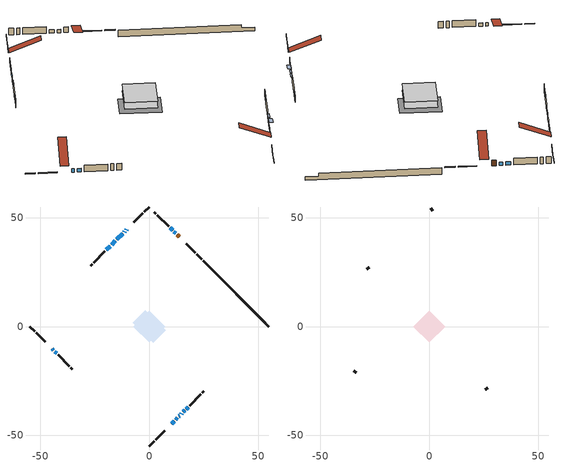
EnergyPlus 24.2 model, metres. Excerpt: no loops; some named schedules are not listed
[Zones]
conditioned space
 floor adiabatic (AdiabaticFloorConstruction): -7.35,0 0,7.35 7.35,0 0,-7.35 z0.77
 floor foundation (Slab1 construction): -7.54,1.73 -1.73,7.54 7.54,-1.73 1.73,-7.54 z-1.62
 wall outside (RimJoist1 construction): 0,-54.89 2.29,-52.6 / -54.89,0 -52.6,-2.29 / 0,54.89 -2.29,52.6 / 24.06,30.83 21.77,33.12 z0.77:1.07
 wall outside (RimJoist2 construction): 2.95,-51.95 7.07,-47.82 / -51.95,-2.95 -47.82,-7.07 / -2.95,51.95 -7.07,47.82 / 21.11,33.78 16.99,37.9 z0.77:1.07
 wall outside (AdiabaticWallConstruction 1): 13.77,41.12 12.78,42.11 z0.77:2.8
 wall outside (AdiabaticWallConstruction): -10.29,44.6 -10.58,44.31 / 10.29,-44.6 11.48,-43.41 / -44.6,-10.29 -44,-10.89 / 12.13,42.77 11.34,43.55 / 12.14,-42.76 12.92,-41.97 / 13.58,-41.31 13.98,-40.91 / -43.35,-11.54 -42.54,-12.35 / -11.24,43.66 -11.54,43.35 / 14.64,-40.25 15.03,-39.86 / 10.68,44.21 9.57,45.32 / -12.2,42.69 -14.85,40.04 / -15.51,39.39 -17.34,37.55 / -18,36.9 -19.72,35.18 z0.77:1.99; 15.69,-39.2 16.34,-38.55 z0.77:1.89; 16.99,-37.9 17.86,-37.03 z0.77:1.84
 wall outside (Wall1 construction): 18.51,-36.38 23.73,-31.16 / -41.88,-13.01 -36.67,-18.23 / -20.37,34.52 -25.59,29.3 / 8.91,45.98 3.69,51.2 z0.77:3.21
 wall outside (Wall2 construction): 24.39,-30.5 25.09,-29.8 / -36.01,-18.88 -35.31,-19.58 / -26.25,28.65 -26.95,27.95 / 3.04,51.85 2.34,52.56 z0.77:3.21
 wall foundation (FoundationWall1 construction): 24.72,30.17,-1.62 24.72,30.17,0.77 51.87,3.02,0.77 51.87,3.02,-0.35 54.89,0,-0.35 54.89,0,-1.62
 window (WindowConstruction 8): -10.29,44.6 -10.58,44.31 z0.77:1.99
 window (WindowConstruction 6): 10.29,-44.6 11.48,-43.41 z0.77:1.99
 window (WindowConstruction 7): -44.6,-10.29 -44.01,-10.89 z0.77:1.99
 window (WindowConstruction 11): 12.13,42.77 11.34,43.55 z0.77:1.99
 window (WindowConstruction 12): 12.14,-42.76 12.92,-41.97 z0.77:1.99
 window (WindowConstruction 13): 13.58,-41.31 13.98,-40.91 z0.77:1.99
 window (WindowConstruction 14): -43.35,-11.54 -42.54,-12.35 z0.77:1.99
 window (WindowConstruction 9): -11.24,43.65 -11.54,43.35 z0.77:1.99
 window (WindowConstruction 10): 14.64,-40.25 15.03,-39.86 z0.77:1.99
 window (WindowConstruction): 10.68,44.21 9.57,45.32 z0.77:1.99
 window (WindowConstruction 1): -12.2,42.69 -14.85,40.04 z0.77:1.99
 window (WindowConstruction 2): -15.51,39.39 -17.34,37.55 z0.77:1.99
 window (WindowConstruction 3): -18,36.9 -19.71,35.18 z0.77:1.99
 window (WindowConstruction 4): 15.69,-39.2 16.34,-38.55 z0.77:1.89
 window (WindowConstruction 5): 16.99,-37.9 17.86,-37.04 z0.77:1.84
 door (Door): 13.77,41.12 12.78,42.11 z0.77:2.8
 ceiling adiabatic (AdiabaticFloorConstruction): 0,-7.35 7.35,0 0,7.35 -7.35,0 z0.77
attic - vented
 floor to conditioned space (Floor1 construction Reversed): -7.34,0 0,7.34 7.34,0 0,-7.34 z3.21
 wall outside (Wall3 construction): 25.75,-29.15 26.77,-28.12 / -34.65,-20.24 -33.63,-21.26 / -27.6,27.29 -28.63,26.27 / 1.68,53.21 0.66,54.24 z0.77:3.21
 roof outside (Roof1 construction): 9.64,-45.26,3.21 2.58,-38.2,7.37 0.67,-40.11,7.37 7.73,-47.17,3.21; -45.26,-9.64,3.21 -38.2,-2.58,7.37 -40.11,-0.67,7.37 -47.17,-7.73,3.21; -9.64,45.26,3.21 -2.58,38.2,7.37 -0.67,40.11,7.37 -7.73,47.17,3.21; 14.42,40.47,3.21 7.37,33.41,7.37 9.28,31.5,7.37 16.34,38.56,3.21
shading: 15.57,-39.32 14.1,-40.79 14.96,-41.65 16.43,-40.18 z2.75; 16.55,-38.34 15.48,-39.41 15.81,-39.74 16.87,-38.67 z2.19; 18.07,-36.82 16.78,-38.11 17.11,-38.43 18.39,-37.15 z2.14
[Building]
Building 1: Terrain=Suburbs
[Site:Location]
Quebec Intl AP_QC: Latitude {deg}=46.8; Longitude {deg}=-71.38; Time Zone {hr}=-5; Elevation {m}=74; Keep Site Location Information=Yes
[Site:GroundTemperature:Shallow]
0.0108218, -2.24938, -2.43038, -1.3578, 2.94801, 7.23376, 10.9493, 13.303, 13.5029, 11.5886, 7.96783, 3.81355
[Site:WaterMainsTemperature]
Calculation Method=Schedule; Temperature Schedule=mains temperature schedule
[Material] Roughness=Rough; Thermal Absorptance=0.9
Name | Thickness {m} | Conductivity {W/m-K} | Density {kg/m3} | Specific Heat {J/kg-K} | Solar Absorptance | Visible Absorptance
asphalt or fiberglass shingles | 0.00635 | 0.162714 | 1121.4 | 1465.45 | 0.4 | 0.4
ceiling loosefill ins | 0.169333 | 0.0480833 | 16.02 | 1046.75 | 0.7 | 0.7
ceiling stud and cavity | 0.1397 | 0.327836 | 65.682 | 1177.47 | 0.7 | 0.7
concrete 4.0 in. | 0.1016 | 1.803125 | 2242.8 | 837.4 | 0.7 | 0.7
concrete 8.0 in. | 0.2032 | 1.803125 | 2242.8 | 837.4 | 0.7 | 0.7
door material | 0.04445 | 0.053851 | 512.64 | 1214.23 | 0.7 | 0.7
exterior vertical ins | 0.015124 | 0.029427 | 32.04 | 1214.23 | 0.7 | 0.7
floor covering | 0.0127 | 0.0433444 | 54.468 | 1339.84 | 0.6 | 0.6
floor rigid ins; wall rigid ins | 0.512978 | 0.029427 | 32.04 | 1214.23 | 0.7 | 0.7
floor stud and cavity | 0.1397 | 1.75129 | 37.0049 | 1207.88 | 0.7 | 0.7
furniture material conditioned space 1 | 0.1524 | 0.115458 | 640.8 | 1214.23 | 0.6 | 0.6
gypsum board | 0.0127 | 0.160291 | 801 | 837.4 | 0.6 | 0.6
gypsum board 1 | 0.0127 | 0.160291 | 801 | 837.4 | 0.7 | 0.7
osb sheathing 0.5 in. | 0.0127 | 0.115458 | 512.64 | 1214.23 | 0.7 | 0.7
osb sheathing 0.75 in. | 0.01905 | 0.115458 | 512.64 | 1214.23 | 0.7 | 0.7
osb sheathing 2.0 in. | 0.0508 | 0.115458 | 512.64 | 1214.23 | 0.7 | 0.7
rim joist rigid ins | 0.051816 | 0.029427 | 32.04 | 1214.23 | 0.7 | 0.7
rim joist stud and cavity | 0.0508 | 0.177451 | 125.044 | 1163.47 | 0.6 | 0.6
rim joist stud and cavity 1 | 0.0508 | 0.0318229 | 125.044 | 1163.47 | 0.6 | 0.6
wall stud and cavity | 0.1397 | 0.08757 | 139.0536 | 1170.24 | 0.7 | 0.7
wall stud and cavity 1 | 0.1397 | 0.0901573 | 139.0536 | 1170.24 | 0.7 | 0.7
wall stud and cavity 2 | 0.0889 | 6.9971 | 50.32683 | 1063.81 | 0.6 | 0.6
wall stud and cavity 3 | 0.0889 | 0.380278 | 52.3479 | 1209.89 | 0.7 | 0.7
wall stud and cavity 4 | 0.0889 | 0.391764 | 83.0341 | 1211.67 | 0.7 | 0.7
wood siding | 0.0254 | 0.102417 | 544.68 | 1172.36 | 0.4 | 0.4
wood siding 1 | 0.00254 | 0.102417 | 544.68 | 1172.36 | 0.4 | 0.4
wood siding 2; wood siding 3; wood siding 4 | 0.0254 | 0.102417 | 544.68 | 1172.36 | 0.7 | 0.7
[WindowMaterial:SimpleGlazingSystem]
Name | U-Factor {W/m2-K} | Solar Heat Gain Coefficient
WindowMaterial | 2.787898 | 0.59
WindowMaterial 1 | 2.796415 | 0.65
WindowMaterial 10 | 3.02467 | 0.48
WindowMaterial 11 | 2.78052 | 0.55
WindowMaterial 12 | 2.76973 | 0.49
WindowMaterial 13 | 5.08635 | 0.6
WindowMaterial 2 | 2.79414 | 0.65
WindowMaterial 3 | 2.79301 | 0.64
WindowMaterial 4 | 2.77825 | 0.53
WindowMaterial 5 | 2.78392 | 0.59
WindowMaterial 6 | 2.77995 | 0.57
WindowMaterial 7 | 3.0048 | 0.53
WindowMaterial 8 | 2.98776 | 0.6
WindowMaterial 9 | 3.1053 | 0.51
[Construction]
AdiabaticFloorConstruction: floor stud and cavity, floor rigid ins, osb sheathing 0.75 in., floor covering
AdiabaticWallConstruction: wood siding 3, wall rigid ins, wall stud and cavity 3, gypsum board
AdiabaticWallConstruction 1: wood siding 4, wall rigid ins, wall stud and cavity 3, gypsum board
Door: door material
Floor1 construction Reversed: gypsum board, ceiling stud and cavity, ceiling loosefill ins
FoundationWall1 construction: concrete 8.0 in., gypsum board 1
furniture construction conditioned space 1: furniture material conditioned space 1
PartitionWallConstruction: gypsum board, wall stud and cavity 4, gypsum board
RimJoist1 construction: wood siding 2, rim joist rigid ins, osb sheathing 2.0 in., rim joist stud and cavity
RimJoist2 construction: wood siding 2, rim joist rigid ins, osb sheathing 2.0 in., rim joist stud and cavity 1
Roof1 construction: asphalt or fiberglass shingles
Slab1 construction: concrete 4.0 in.
Wall1 construction: wood siding, osb sheathing 0.5 in., wall stud and cavity, gypsum board
Wall2 construction: wood siding, osb sheathing 0.5 in., wall stud and cavity 1, gypsum board
Wall3 construction: wood siding 1, wall stud and cavity 2
WindowConstruction: WindowMaterial
WindowConstruction 1: WindowMaterial 1
WindowConstruction 10: WindowMaterial 10
WindowConstruction 11; WindowConstruction 12: WindowMaterial 11
WindowConstruction 13: WindowMaterial 12
WindowConstruction 14: WindowMaterial 13
WindowConstruction 2: WindowMaterial 2
WindowConstruction 3: WindowMaterial 3
WindowConstruction 4: WindowMaterial 4
WindowConstruction 5: WindowMaterial 5
WindowConstruction 6: WindowMaterial 6
WindowConstruction 7: WindowMaterial 7
WindowConstruction 8: WindowMaterial 8
WindowConstruction 9: WindowMaterial 9
[Zone] Multiplier=1; Part of Total Floor Area=Yes
Name | Volume {m3}
attic - vented | 71.8069
conditioned space | 547.8
[Space]
Name | Zone | Volume {m3}
attic - vented 1 | attic - vented | 71.8069
conditioned space 1 | conditioned space | 547.8
[ZoneInfiltration:EffectiveLeakageArea]
infil attic - vented 1: Zone or Space=attic - vented 1; Schedule=Always On Discrete; Effective Air Leakage Area {cm2}=3982.52; Stack Coefficient=0.000458671; Wind Coefficient=1.44701e-05
[ZoneMixing]
whole house fan mix: Zone or Space=attic - vented; Schedule=Always On Continuous; Design Flow Rate Calculation Method=Flow/Zone; Design Flow Rate {m3/s}=0; Source Zone or Space=conditioned space
[SurfaceProperty:ExposedFoundationPerimeter]
Slab1: Exposed Perimeter Calculation Method=TotalExposedPerimeter; Total Exposed Perimeter {m}=42.673
[InternalMass] Zone or ZoneList=conditioned space; Space or SpaceList=conditioned space 1
Name | Construction | Surface Area {m2}
furniture mass conditioned space 1 | furniture construction conditioned space 1 | 86.3203
partition wall mass | PartitionWallConstruction | 215.801
[Lights]
interior lighting: Zone or ZoneList or Space or SpaceList=conditioned space 1; Schedule=interior lighting schedule; Design Level Calculation Method=LightingLevel; Lighting Level {W}=343.2; Return Air Fraction=0; Fraction Radiant=0.6; Fraction Visible=0.2; Fraction Replaceable=1
[People]
occupants: Zone or ZoneList or Space or SpaceList=conditioned space 1; Number of People Schedule=occupants schedule; Number of People Calculation Method=People; Number of People=3; Fraction Radiant=0.314171; Sensible Heat Fraction=0.56303; Activity Level Schedule=occupants activity schedule; Carbon Dioxide Generation Rate {m3/s-W}=0; Enable ASHRAE 55 Comfort Warnings=No; Mean Radiant Temperature Calculation Type=EnclosureAveraged
[ElectricEquipment] Zone or ZoneList or Space or SpaceList=conditioned space 1; Design Level Calculation Method=EquipmentLevel
Name | Schedule | Design Level {W} | Fraction Latent | Fraction Radiant | Fraction Lost
clothes dryer | clothes dryer schedule | 140.772 | 0.015 | 0.081 | 0.85
clothes washer | clothes washer schedule | 32.1985 | 0.03 | 0.162 | 0.7
cooking range | cooking range schedule | 215.147 | 0.08 | 0.432 | 0.2
dishwasher | dishwasher schedule | 66.8632 | 0.3 | 0.18 | 0.4
fridge | fridge schedule | 72.9452 | 0 | 0.6 | 0
mech vent bath fan 0 | mech vent bath fan 0 schedule | 50.2 | 0 | 0 | 1
mech vent house fan | mech vent house fan schedule | 0 | 0 | 0 | 1
mech vent house fan cfis | mech vent house fan cfis schedule | 0 | 0 | 0 | 0
mech vent range fan 0 | mech vent range fan 0 schedule | 57 | 0 | 0 | 1
misc plug loads | misc plug loads schedule | 494.7 | 0.045 | 0.513 | 0.1
whole house fan | Always On Discrete | 0 | 0 | 0 | 1
[OtherEquipment] Zone or ZoneList or Space or SpaceList=conditioned space 1; Design Level Calculation Method=EquipmentLevel
Name | Fuel Type | Schedule | Design Level {W} | Fraction Latent | Fraction Radiant | Fraction Lost
clothes dryer 1 | Electricity | clothes dryer schedule | 0 | 0.015 | 0.081 | 0.85
cooking range 1 | Electricity | cooking range schedule | 0 | 0.08 | 0.432 | 0.2
general water use latent | None | general water use schedule | 62.594 | 1 | 0 | 0
general water use sensible | None | general water use schedule | -61.6891 | 0 | 0.6 | 0
mech vent house fan latent load | None | Always On Discrete | 0 | 1 | 0 | 0
mech vent house fan sensible load | None | Always On Discrete | 0 | 0 | 0 | 0
water heater energy adjustment1 | Electricity | Always On Discrete | 0.01 | 0 | 0 | 1
[ZoneInfiltration:DesignFlowRate] Zone or ZoneList or Space or SpaceList=conditioned space 1; Schedule=Always On Discrete; Design Flow Rate Calculation Method=Flow/Zone; Design Flow Rate {m3/s}=0
infil flow; natural vent flow; whole house fan flow
[AvailabilityManager:Scheduled]
furnace airloop Availability Manager: Schedule=Always On Discrete
[Foundation:Kiva]
Foundation Kiva 1: Initial Indoor Air Temperature {C}=18; Wall Height Above Grade {m}=0.769986; Wall Depth Below Slab {m}=0.2032; Custom Block Material Name 1=exterior vertical ins; Custom Block Depth 1 {m}=2.39; Custom Block X Position 1 {m}=0.2159; Custom Block Z Position 1 {m}=0
[Foundation:Kiva:Settings]
Soil Conductivity {W/m-K}=0.849921; Soil Density {kg/m3}=1842.3; Soil Specific Heat {J/kg-K}=418.7; Ground Solar Absorptivity=0.9; Ground Thermal Absorptivity=0.9; Ground Surface Roughness {m}=0.03; Far-Field Width {m}=40; Deep-Ground Boundary Condition=ZeroFlux; Deep-Ground Depth {m}=40; Minimum Cell Dimension {m}=0.2; Maximum Cell Growth Coefficient=3; Simulation Timestep=Timestep
[Exterior:Lights]
exterior lighting: Schedule=exterior lighting schedule; Design Level {W}=75.6
[EnergyManagementSystem:GlobalVariable]
furnace_airloop_Fan_RTF
infil_program_Qfan
infil_program_Qinf
natural_vent_program_Qnv
natural_vent_program_Qwhf
[EnergyManagementSystem:Sensor]
Name | Output:Variable or Output:Meter Index Key | Output:Variable or Output:Meter
airflow_gain | infil flow | Infiltration Sensible Heat Gain Energy
airflow_gain_1 | natural vent flow | Infiltration Sensible Heat Gain Energy
airflow_gain_2 | whole house fan flow | Infiltration Sensible Heat Gain Energy
airflow_loss | infil flow | Infiltration Sensible Heat Loss Energy
airflow_loss_1 | natural vent flow | Infiltration Sensible Heat Loss Energy
airflow_loss_2 | whole house fan flow | Infiltration Sensible Heat Loss Energy
clg_load_cond |  | Cooling:EnergyTransfer:Zone:CONDITIONED SPACE
clg_sp_s; clg_sp_s_1 | cooling setpoint | Schedule Value
clothes_dryer_exhaust_0_sch_s | clothes dryer exhaust 0 schedule | Schedule Value
cool_season | cooling season schedule | Schedule Value
htg_load_cond |  | Heating:EnergyTransfer:Zone:CONDITIONED SPACE
htg_sp_s; htg_sp_s_1 | heating setpoint | Schedule Value
ig_ee_conv | clothes dryer | Electric Equipment Convective Heating Energy
ig_ee_conv_2 | cooking range | Electric Equipment Convective Heating Energy
ig_ee_conv_4 | fridge | Electric Equipment Convective Heating Energy
ig_ee_conv_5 | misc plug loads | Electric Equipment Convective Heating Energy
ig_ee_conv_6 | whole house fan | Electric Equipment Convective Heating Energy
ig_ee_rad | clothes dryer | Electric Equipment Radiant Heating Energy
ig_ee_rad_2 | cooking range | Electric Equipment Radiant Heating Energy
ig_ee_rad_4 | fridge | Electric Equipment Radiant Heating Energy
ig_ee_rad_5 | misc plug loads | Electric Equipment Radiant Heating Energy
ig_ee_rad_6 | whole house fan | Electric Equipment Radiant Heating Energy
ig_lgt_conv | interior lighting | Lights Convective Heating Energy
ig_lgt_rad | interior lighting | Lights Radiant Heating Energy
ig_lgt_vis | interior lighting | Lights Visible Radiation Heating Energy
ig_oe_conv | clothes dryer 1 | Other Equipment Convective Heating Energy
ig_oe_conv_1 | cooking range 1 | Other Equipment Convective Heating Energy
ig_oe_conv_2 | general water use latent | Other Equipment Convective Heating Energy
ig_oe_conv_3 | general water use sensible | Other Equipment Convective Heating Energy
ig_oe_conv_4 | water heater energy adjustment1 | Other Equipment Convective Heating Energy
ig_oe_rad | clothes dryer 1 | Other Equipment Radiant Heating Energy
ig_oe_rad_1 | cooking range 1 | Other Equipment Radiant Heating Energy
ig_oe_rad_2 | general water use latent | Other Equipment Radiant Heating Energy
ig_oe_rad_3 | general water use sensible | Other Equipment Radiant Heating Energy
ig_oe_rad_4 | water heater energy adjustment1 | Other Equipment Radiant Heating Energy
ig_ppl_conv | occupants | People Convective Heating Energy
ig_ppl_rad | occupants | People Radiant Heating Energy
im_conv | furniture mass conditioned space 1 | Surface Inside Face Convection Heat Gain Energy
im_conv_1 | partition wall mass | Surface Inside Face Convection Heat Gain Energy
im_ig | furniture mass conditioned space 1 | Surface Inside Face Internal Gains Radiation Heat Gain Energy
im_ig_1 | partition wall mass | Surface Inside Face Internal Gains Radiation Heat Gain Energy
im_lgt | furniture mass conditioned space 1 | Surface Inside Face Lights Radiation Heat Gain Energy
im_lgt_1 | partition wall mass | Surface Inside Face Lights Radiation Heat Gain Energy
im_sol | furniture mass conditioned space 1 | Surface Inside Face Solar Radiation Heat Gain Energy
im_sol_1 | partition wall mass | Surface Inside Face Solar Radiation Heat Gain Energy
im_surf | furniture mass conditioned space 1 | Surface Inside Face Net Surface Thermal Radiation Heat Gain Energy
im_surf_1 | partition wall mass | Surface Inside Face Net Surface Thermal Radiation Heat Gain Energy
mech_vent_bath_fan_0_sch_s | mech vent bath fan 0 schedule | Schedule Value
mech_vent_range_fan_0_sch_s | mech vent range fan 0 schedule | Schedule Value
mv_conv | mech vent bath fan 0 | Electric Equipment Convective Heating Energy
mv_conv_1 | mech vent house fan | Electric Equipment Convective Heating Energy
mv_conv_2 | mech vent house fan cfis | Electric Equipment Convective Heating Energy
mv_conv_3 | mech vent range fan 0 | Electric Equipment Convective Heating Energy
mv_conv_4 | mech vent house fan latent load | Other Equipment Convective Heating Energy
mv_conv_5 | mech vent house fan sensible load | Other Equipment Convective Heating Energy
mv_rad | mech vent bath fan 0 | Electric Equipment Radiant Heating Energy
mv_rad_1 | mech vent house fan | Electric Equipment Radiant Heating Energy
mv_rad_2 | mech vent house fan cfis | Electric Equipment Radiant Heating Energy
mv_rad_3 | mech vent range fan 0 | Electric Equipment Radiant Heating Energy
mv_rad_4 | mech vent house fan latent load | Other Equipment Radiant Heating Energy
mv_rad_5 | mech vent house fan sensible load | Other Equipment Radiant Heating Energy
natural_vent_s | natural vent schedule | Schedule Value
out_pb_s |  | Site Outdoor Air Barometric Pressure
out_wt_s |  | Site Outdoor Air Humidity Ratio
site_vw_s |  | Site Wind Speed
ss_back_out | Window1 | Surface Window Shortwave from Zone Back Out Window Heat Transfer Rate
ss_back_out_1 | Window10 | Surface Window Shortwave from Zone Back Out Window Heat Transfer Rate
ss_back_out_10 | Window5 | Surface Window Shortwave from Zone Back Out Window Heat Transfer Rate
ss_back_out_11 | Window6 | Surface Window Shortwave from Zone Back Out Window Heat Transfer Rate
ss_back_out_12 | Window7 | Surface Window Shortwave from Zone Back Out Window Heat Transfer Rate
ss_back_out_13 | Window8 | Surface Window Shortwave from Zone Back Out Window Heat Transfer Rate
ss_back_out_14 | Window9 | Surface Window Shortwave from Zone Back Out Window Heat Transfer Rate
ss_back_out_2 | Window12 | Surface Window Shortwave from Zone Back Out Window Heat Transfer Rate
ss_back_out_3 | Window13 | Surface Window Shortwave from Zone Back Out Window Heat Transfer Rate
ss_back_out_4 | Window14 | Surface Window Shortwave from Zone Back Out Window Heat Transfer Rate
ss_back_out_5 | Window15 | Surface Window Shortwave from Zone Back Out Window Heat Transfer Rate
ss_back_out_6 | Window16 | Surface Window Shortwave from Zone Back Out Window Heat Transfer Rate
ss_back_out_7 | Window2 | Surface Window Shortwave from Zone Back Out Window Heat Transfer Rate
ss_back_out_8 | Window3 | Surface Window Shortwave from Zone Back Out Window Heat Transfer Rate
ss_back_out_9 | Window4 | Surface Window Shortwave from Zone Back Out Window Heat Transfer Rate
ss_conv | Door1 | Surface Inside Face Convection Heat Gain Energy
ss_conv_1 | Window1 | Surface Inside Face Convection Heat Gain Energy
ss_conv_10 | Window4 | Surface Inside Face Convection Heat Gain Energy
ss_conv_11 | Window5 | Surface Inside Face Convection Heat Gain Energy
ss_conv_12 | Window6 | Surface Inside Face Convection Heat Gain Energy
ss_conv_13 | Window7 | Surface Inside Face Convection Heat Gain Energy
ss_conv_14 | Window8 | Surface Inside Face Convection Heat Gain Energy
ss_conv_15 | Window9 | Surface Inside Face Convection Heat Gain Energy
ss_conv_2 | Window10 | Surface Inside Face Convection Heat Gain Energy
ss_conv_3 | Window12 | Surface Inside Face Convection Heat Gain Energy
ss_conv_4 | Window13 | Surface Inside Face Convection Heat Gain Energy
ss_conv_5 | Window14 | Surface Inside Face Convection Heat Gain Energy
ss_conv_6 | Window15 | Surface Inside Face Convection Heat Gain Energy
ss_conv_7 | Window16 | Surface Inside Face Convection Heat Gain Energy
ss_conv_8 | Window2 | Surface Inside Face Convection Heat Gain Energy
ss_conv_9 | Window3 | Surface Inside Face Convection Heat Gain Energy
ss_ig | Door1 | Surface Inside Face Internal Gains Radiation Heat Gain Energy
ss_ig_1 | Window1 | Surface Inside Face Internal Gains Radiation Heat Gain Energy
ss_ig_10 | Window4 | Surface Inside Face Internal Gains Radiation Heat Gain Energy
ss_ig_11 | Window5 | Surface Inside Face Internal Gains Radiation Heat Gain Energy
ss_ig_12 | Window6 | Surface Inside Face Internal Gains Radiation Heat Gain Energy
ss_ig_13 | Window7 | Surface Inside Face Internal Gains Radiation Heat Gain Energy
ss_ig_14 | Window8 | Surface Inside Face Internal Gains Radiation Heat Gain Energy
ss_ig_15 | Window9 | Surface Inside Face Internal Gains Radiation Heat Gain Energy
ss_ig_2 | Window10 | Surface Inside Face Internal Gains Radiation Heat Gain Energy
ss_ig_3 | Window12 | Surface Inside Face Internal Gains Radiation Heat Gain Energy
ss_ig_4 | Window13 | Surface Inside Face Internal Gains Radiation Heat Gain Energy
ss_ig_5 | Window14 | Surface Inside Face Internal Gains Radiation Heat Gain Energy
ss_ig_6 | Window15 | Surface Inside Face Internal Gains Radiation Heat Gain Energy
ss_ig_7 | Window16 | Surface Inside Face Internal Gains Radiation Heat Gain Energy
ss_ig_8 | Window2 | Surface Inside Face Internal Gains Radiation Heat Gain Energy
ss_ig_9 | Window3 | Surface Inside Face Internal Gains Radiation Heat Gain Energy
ss_lgt | Door1 | Surface Inside Face Lights Radiation Heat Gain Energy
ss_sol | Door1 | Surface Inside Face Solar Radiation Heat Gain Energy
ss_surf | Door1 | Surface Inside Face Net Surface Thermal Radiation Heat Gain Energy
ss_surf_1 | Window1 | Surface Inside Face Net Surface Thermal Radiation Heat Gain Energy
ss_surf_10 | Window4 | Surface Inside Face Net Surface Thermal Radiation Heat Gain Energy
ss_surf_11 | Window5 | Surface Inside Face Net Surface Thermal Radiation Heat Gain Energy
ss_surf_12 | Window6 | Surface Inside Face Net Surface Thermal Radiation Heat Gain Energy
ss_surf_13 | Window7 | Surface Inside Face Net Surface Thermal Radiation Heat Gain Energy
ss_surf_14 | Window8 | Surface Inside Face Net Surface Thermal Radiation Heat Gain Energy
ss_surf_15 | Window9 | Surface Inside Face Net Surface Thermal Radiation Heat Gain Energy
ss_surf_2 | Window10 | Surface Inside Face Net Surface Thermal Radiation Heat Gain Energy
ss_surf_3 | Window12 | Surface Inside Face Net Surface Thermal Radiation Heat Gain Energy
ss_surf_4 | Window13 | Surface Inside Face Net Surface Thermal Radiation Heat Gain Energy
ss_surf_5 | Window14 | Surface Inside Face Net Surface Thermal Radiation Heat Gain Energy
ss_surf_6 | Window15 | Surface Inside Face Net Surface Thermal Radiation Heat Gain Energy
ss_surf_7 | Window16 | Surface Inside Face Net Surface Thermal Radiation Heat Gain Energy
ss_surf_8 | Window2 | Surface Inside Face Net Surface Thermal Radiation Heat Gain Energy
ss_surf_9 | Window3 | Surface Inside Face Net Surface Thermal Radiation Heat Gain Energy
ss_trans_in | Window1 | Surface Window Transmitted Solar Radiation Rate
ss_trans_in_1 | Window10 | Surface Window Transmitted Solar Radiation Rate
ss_trans_in_10 | Window5 | Surface Window Transmitted Solar Radiation Rate
ss_trans_in_11 | Window6 | Surface Window Transmitted Solar Radiation Rate
ss_trans_in_12 | Window7 | Surface Window Transmitted Solar Radiation Rate
ss_trans_in_13 | Window8 | Surface Window Transmitted Solar Radiation Rate
ss_trans_in_14 | Window9 | Surface Window Transmitted Solar Radiation Rate
ss_trans_in_2 | Window12 | Surface Window Transmitted Solar Radiation Rate
ss_trans_in_3 | Window13 | Surface Window Transmitted Solar Radiation Rate
ss_trans_in_4 | Window14 | Surface Window Transmitted Solar Radiation Rate
ss_trans_in_5 | Window15 | Surface Window Transmitted Solar Radiation Rate
ss_trans_in_6 | Window16 | Surface Window Transmitted Solar Radiation Rate
ss_trans_in_7 | Window2 | Surface Window Transmitted Solar Radiation Rate
ss_trans_in_8 | Window3 | Surface Window Transmitted Solar Radiation Rate
ss_trans_in_9 | Window4 | Surface Window Transmitted Solar Radiation Rate
ss_trans_out | Window1 | Surface Inside Face Initial Transmitted Diffuse Transmitted Out Window Solar Radiation Rate
ss_trans_out_1 | Window10 | Surface Inside Face Initial Transmitted Diffuse Transmitted Out Window Solar Radiation Rate
ss_trans_out_10 | Window5 | Surface Inside Face Initial Transmitted Diffuse Transmitted Out Window Solar Radiation Rate
ss_trans_out_11 | Window6 | Surface Inside Face Initial Transmitted Diffuse Transmitted Out Window Solar Radiation Rate
ss_trans_out_12 | Window7 | Surface Inside Face Initial Transmitted Diffuse Transmitted Out Window Solar Radiation Rate
ss_trans_out_13 | Window8 | Surface Inside Face Initial Transmitted Diffuse Transmitted Out Window Solar Radiation Rate
ss_trans_out_14 | Window9 | Surface Inside Face Initial Transmitted Diffuse Transmitted Out Window Solar Radiation Rate
ss_trans_out_2 | Window12 | Surface Inside Face Initial Transmitted Diffuse Transmitted Out Window Solar Radiation Rate
ss_trans_out_3 | Window13 | Surface Inside Face Initial Transmitted Diffuse Transmitted Out Window Solar Radiation Rate
